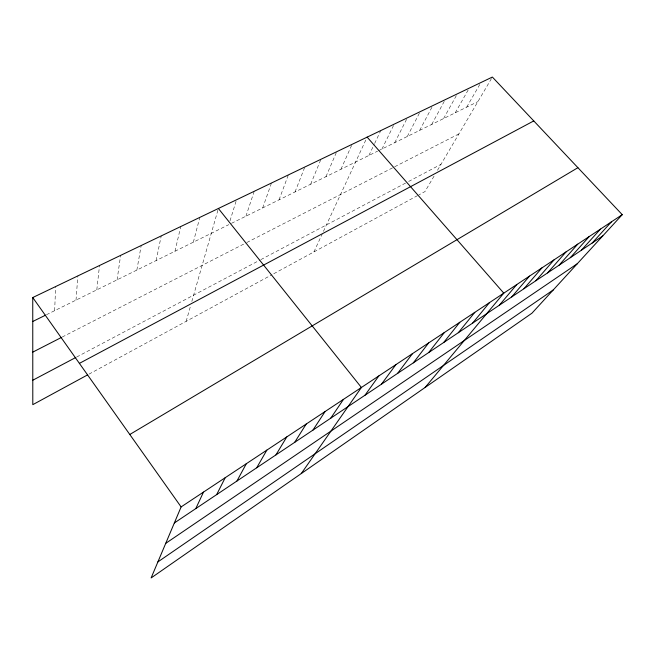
<?xml version="1.0" encoding="UTF-8"?>
<svg xmlns="http://www.w3.org/2000/svg" width="655" height="655" viewBox="0 0 655 655"><rect width="100%" height="100%" fill="white"/><g stroke="black" fill="none" stroke-linecap="round" stroke-linejoin="round"><path stroke-width="0.49" stroke-dasharray="3.27 2.46" d="M54.66 310.675L55.618 286.571M76.005 300.129L77.871 275.894M96.801 289.862L99.535 265.496M117.081 279.841L120.635 255.376M136.854 270.073L141.193 245.519M156.144 260.543L161.228 235.906M174.975 251.25L180.755 226.532M193.348 242.17L199.808 217.403M186.151 321.343L190.507 306.106M191.825 301.472L218.385 208.486M230.003 220.825L236.218 200.749M245.944 216.191L254.206 191.301M262.68 207.922L271.481 183.015M279.038 199.84L288.356 174.918M295.028 191.948L304.845 167.009M310.666 184.219L320.95 159.28M325.969 176.662L336.695 151.731M340.936 169.268L352.087 144.346M313.901 251.929L322.121 234.203M323.406 231.42L367.144 137.124M368.896 155.456L374.193 144.395M374.635 143.47L380.801 130.566M381.955 149.012L394.195 124.147M394.752 142.684L407.32 117.851M407.312 136.486L420.183 111.677M419.634 130.394L432.799 105.627M431.727 124.425L444.696 100.575M443.591 118.563L457.313 93.87M455.241 112.807L468.718 89.039M466.679 107.158L480.393 83.431M434.052 176.138L424.972 191.571L418.954 194.838M437.499 170.275L491.848 77.929M88.957 374.152L272.022 274.682M273.757 273.741L418.095 195.305M76.725 356.991L259.978 260.076M260.846 259.617L406.935 182.36M408.654 181.451L440.995 164.348M62.209 337.047L245.92 242.964M246.812 242.506L393.876 167.189M394.728 166.747L458.934 133.866M46.448 314.727L228.824 224.649M231.526 223.314L377.599 151.158M378.467 150.724L477.913 101.607"/><path stroke-width="0.98" d="M622.25 214.668L181.116 506.921L151.117 577.947L531.95 313.196L622.25 214.668L492.363 77.053L32.75 297.542L32.799 404.667L87.221 375.094M195.788 508.608L203.484 492.101M216.649 494.623L225.205 477.708M236.946 481.024L246.313 463.724M256.703 467.793L266.839 450.132M275.935 454.897L286.792 436.91M294.676 442.346L306.204 424.047M312.926 430.122L325.101 411.536M330.718 418.201L343.49 399.345M301.275 473.565L361.404 387.482L218.385 208.486M364.982 395.243L378.852 375.921M381.48 384.19L395.866 364.655M397.585 373.399L412.445 353.667M413.313 362.862L428.616 342.958M428.657 352.578L444.385 332.503M443.656 342.532L459.777 322.309M458.303 332.724L474.801 312.353M472.615 323.128L489.465 302.635M425.136 387.449L503.793 293.145L367.144 137.124M499.307 305.246L516.779 284.54M511.735 296.92L529.494 276.123M523.926 288.749L541.939 267.879M535.864 280.749L554.13 259.806M547.572 272.914L566.067 251.897M559.042 265.226L577.759 244.143M570.292 257.685L589.213 236.553M581.329 250.292L600.447 229.111M592.153 243.038L611.459 221.824M157.888 561.916L553.295 289.911M165.723 543.363L577.276 263.744M174.328 522.977L602.772 235.923M129.788 434.494L577.907 167.688M79.402 363.378L533.768 120.921M32.783 380.227L75.841 357.458M32.775 352.128L61.333 337.497M32.758 321.49L45.539 315.178M32.75 297.542L181.116 506.921"/></g></svg>
